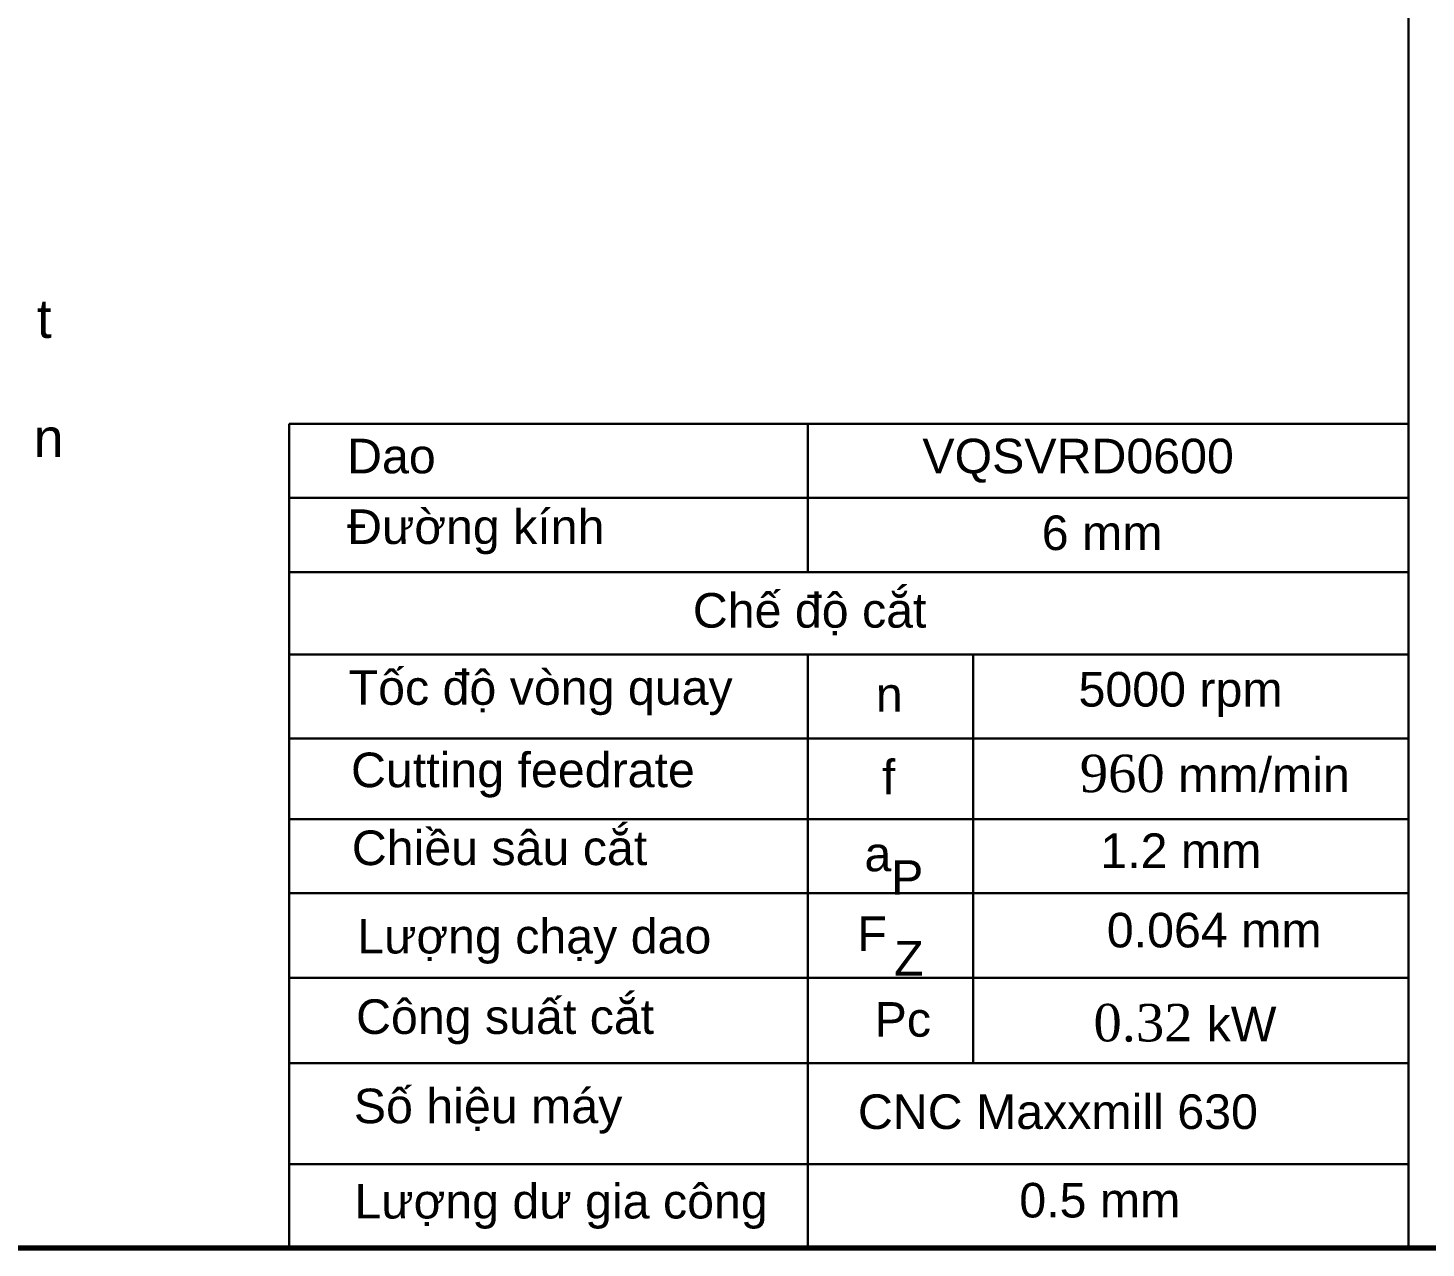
# Model space of a CAD drawing. Header units: inches. Extents: x 12 to 2456, y 1 to 1260.
# Drawn here: x 236.7 to 418.6, y 2.6 to 161.4 of the extents above; entities that cross this region are included whole.
import ezdxf

# ---------------------------------------------------------------- set-up
doc = ezdxf.new("R2010")
doc.units = ezdxf.units.IN
doc.header["$MEASUREMENT"] = 0
for name, color, linetype, lineweight in [('Duong _dam', 7, 'Continuous', 30), ('Duong_manh', 3, 'Continuous', 5), ('Khung_ten', 7, 'Continuous', 30)]:
    doc.layers.add(name, color=color, linetype=linetype, lineweight=lineweight)
doc.styles.add('Annotative', font='arial.ttf')
doc.styles.get("Standard").update_dxf_attribs({"font": 'arial.ttf'})

msp = doc.modelspace()

# ---------------------------------------------------------------- linework, layer by layer
at = {"layer": 'Duong _dam', "color": 0}
for points in [[(416.331, 423.782), (416.331, 2.65)], [(270.692, 109.88), (416.331, 109.88)], [(270.692, 109.88), (270.692, 2.65), (416.331, 2.65)], [(338.183, 109.88), (338.183, 90.576)], [(416.331, 109.88), (416.331, 2.65)], [(270.692, 100.228), (416.331, 100.228)], [(270.692, 90.576), (416.331, 90.576)], [(270.692, 79.866), (416.331, 79.866)], [(338.183, 79.866), (338.183, 26.695)], [(359.689, 79.866), (359.689, 26.695)], [(270.692, 68.944), (416.331, 68.944)], [(270.692, 58.445), (416.331, 58.445)], [(270.692, 48.793), (416.331, 48.793)], [(270.692, 37.787), (416.331, 37.787)], [(270.692, 26.695), (416.331, 26.695)], [(338.183, 26.695), (338.183, 2.65)], [(270.692, 13.572), (416.331, 13.572)]]:
    msp.add_lwpolyline(points, dxfattribs=at)
at = {"layer": 'Khung_ten', "color": 0, "lineweight": 70}
msp.add_lwpolyline([(11.92, 2.65), (11.92, 575.081), (820.741, 575.081), (820.741, 2.65)], close=True, dxfattribs=at)

# ---------------------------------------------------------------- texts
at = {"layer": 'Duong _dam', "color": 0, "char_height": 4.5, "attachment_point": 1}
for s, insert in [('Dao', (278.237, 107.929)), ('Đường kính', (278.237, 98.742)), ('6 mm', (368.621, 97.947)), ('Chế độ cắt', (323.224, 87.854)), ('Tốc độ vòng quay', (278.437, 77.817)), ('5000 rpm', (373.405, 77.585)), ('{\\fArial|b0|i0|c0;n}', (347.031, 76.908)), ('Cutting feedrate', (278.75, 67.099)), ('f', (347.835, 66.155)), ('{\\fTimes New Roman|b0|i0|c0|p18;\\H1.08333x;960} mm/min', (373.574, 66.832)), ('Chiều sâu cắt', (278.856, 56.963)), ('1.2 mm', (376.241, 56.588)), ('{\\fArial|b0|i0|c0;a}', (345.549, 56.164)), ('{\\fArial|b0|i0|c0;P}', (349.021, 53.098)), ('Lượng chạy dao', (279.554, 45.47)), ('F', (344.618, 45.793)), ('0.064 mm', (377.088, 46.258)), ('Z', (349.402, 42.599)), ('Pc', (346.874, 34.641)), ('{\\fTimes New Roman|b0|i0|c0|p18;\\H1.08333x;0.32 }kW', (375.355, 34.405)), ('Số hiệu máy', (279.114, 23.384)), ('Lượng dư gia công', (279.19, 10.992)), ('0.5 mm', (365.7, 11.122))]:
    msp.add_mtext(s, dxfattribs=dict(at, insert=insert))
at = {"layer": 'Duong _dam', "color": 0, "char_height": 4.5, "attachment_point": 1, "style": 'Annotative'}
for s, insert, width in [('VQSVRD0600', (353.085, 107.931), 0.6661), ('CNC Maxxmill 630 ', (344.703, 22.636), 72.42583)]:
    msp.add_mtext(s, dxfattribs=dict(at, insert=insert, width=width))
at = {"layer": 'Duong _dam', "insert": (279.406, 35.001), "char_height": 4.5, "width": 47.65611, "attachment_point": 1}
msp.add_mtext('Công suất cắt', dxfattribs=at)
at = {"layer": 'Duong_manh', "color": 0, "lineweight": 0, "char_height": 5.00036, "attachment_point": 1}
for s, insert in [('{\\fArial|b0|i0|c0;t}', (237.862, 126.043)), ('{\\fArial|b0|i0|c0;n}', (237.461, 110.544))]:
    msp.add_mtext(s, dxfattribs=dict(at, insert=insert))

doc.saveas('drawing.dxf')
